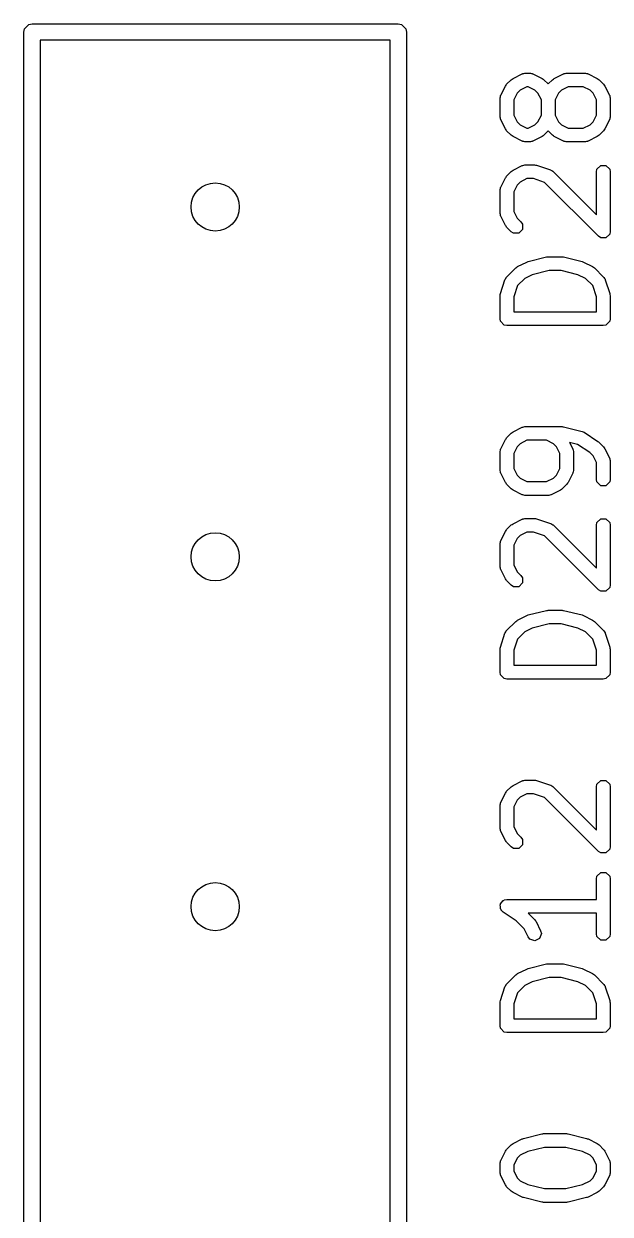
# Model space of a CAD drawing. Extents: x 2.09 to 4.49, y -4.78 to -2.96.
# Drawn here: x 4.3154 to 4.483, y -3.6477 to -3.3075 of the extents above; entities that cross this region are included whole.
import ezdxf

# ---------------------------------------------------------------- set-up
doc = ezdxf.new("R2010")
doc.units = 0
doc.header["$MEASUREMENT"] = 0
doc.layers.add('BLACK', color=7, linetype='CONTINUOUS')

msp = doc.modelspace()

# ---------------------------------------------------------------- linework, layer by layer
at = {"layer": 'BLACK', "linetype": 'CONTINUOUS'}
for p, q in [((4.31535, -3.30984), (4.31553, -3.30894)), ((4.31535, -4.4122), (4.31535, -3.30984)), ((4.31553, -3.30894), (4.31681, -3.30766)), ((4.31681, -3.30766), (4.31772, -3.30748)), ((4.31772, -3.30748), (4.42244, -3.30748)), ((4.42244, -3.30748), (4.42334, -3.30766)), ((4.42334, -3.30766), (4.42462, -3.30894)), ((4.42462, -3.30894), (4.4248, -3.30984)), ((4.4248, -3.30984), (4.4248, -4.4122)), ((4.32008, -3.3122), (4.32008, -4.40984)), ((4.42008, -3.3122), (4.32008, -3.3122)), ((4.42008, -4.40984), (4.42008, -3.3122)), ((4.45341, -3.32476), (4.45472, -3.32345)), ((4.45472, -3.32345), (4.45498, -3.32327)), ((4.45498, -3.32327), (4.45523, -3.32308)), ((4.45523, -3.32308), (4.45786, -3.32176)), ((4.45786, -3.32176), (4.45795, -3.32174)), ((4.45795, -3.32174), (4.45799, -3.32171)), ((4.45799, -3.32171), (4.45829, -3.32165)), ((4.45829, -3.32165), (4.4586, -3.32156)), ((4.4586, -3.32156), (4.45864, -3.32158)), ((4.45864, -3.32158), (4.45874, -3.32156)), ((4.45874, -3.32156), (4.46005, -3.32156)), ((4.46005, -3.32156), (4.46015, -3.32158)), ((4.46015, -3.32158), (4.46019, -3.32156)), ((4.46019, -3.32156), (4.46049, -3.32165)), ((4.46049, -3.32165), (4.4608, -3.32171)), ((4.4608, -3.32171), (4.46084, -3.32174)), ((4.46084, -3.32174), (4.46093, -3.32176)), ((4.46093, -3.32176), (4.46356, -3.32308)), ((4.46356, -3.32308), (4.46381, -3.32327)), ((4.46381, -3.32327), (4.46407, -3.32345)), ((4.46407, -3.32345), (4.4653, -3.32468)), ((4.4653, -3.32468), (4.46653, -3.32345)), ((4.46653, -3.32345), (4.4668, -3.32327)), ((4.4668, -3.32327), (4.46704, -3.32308)), ((4.46704, -3.32308), (4.46967, -3.32176)), ((4.46967, -3.32176), (4.46976, -3.32174)), ((4.46976, -3.32174), (4.4698, -3.32171)), ((4.4698, -3.32171), (4.47011, -3.32165)), ((4.47011, -3.32165), (4.47041, -3.32156)), ((4.47041, -3.32156), (4.47045, -3.32158)), ((4.47045, -3.32158), (4.47055, -3.32156)), ((4.47055, -3.32156), (4.4758, -3.32156)), ((4.4758, -3.32156), (4.4759, -3.32158)), ((4.4759, -3.32158), (4.47594, -3.32156)), ((4.47594, -3.32156), (4.47624, -3.32165)), ((4.47624, -3.32165), (4.47655, -3.32171)), ((4.47655, -3.32171), (4.47658, -3.32174)), ((4.47658, -3.32174), (4.47668, -3.32176)), ((4.47668, -3.32176), (4.4793, -3.32308)), ((4.4793, -3.32308), (4.47955, -3.32327)), ((4.47955, -3.32327), (4.47982, -3.32345)), ((4.47982, -3.32345), (4.48113, -3.32476)), ((4.45173, -3.32789), (4.45304, -3.32527)), ((4.45304, -3.32527), (4.45323, -3.32502)), ((4.45323, -3.32502), (4.45341, -3.32476)), ((4.45642, -3.32732), (4.45546, -3.32924)), ((4.45728, -3.32646), (4.45642, -3.32732)), ((4.4592, -3.32549), (4.45728, -3.32646)), ((4.45959, -3.32549), (4.4592, -3.32549)), ((4.46151, -3.32646), (4.45959, -3.32549)), ((4.46237, -3.32732), (4.46151, -3.32646)), ((4.46333, -3.32924), (4.46237, -3.32732)), ((4.46823, -3.32732), (4.46727, -3.32924)), ((4.46909, -3.32646), (4.46823, -3.32732)), ((4.47101, -3.32549), (4.46909, -3.32646)), ((4.47533, -3.32549), (4.47101, -3.32549)), ((4.47726, -3.32646), (4.47533, -3.32549)), ((4.47812, -3.32732), (4.47726, -3.32646)), ((4.47908, -3.32924), (4.47812, -3.32732)), ((4.48113, -3.32476), (4.4813, -3.32502)), ((4.4813, -3.32502), (4.4815, -3.32527)), ((4.4815, -3.32527), (4.48281, -3.32789)), ((4.45152, -3.32877), (4.45154, -3.32868)), ((4.45152, -3.33402), (4.45152, -3.32877)), ((4.45153, -3.32864), (4.45161, -3.32833)), ((4.45154, -3.32868), (4.45153, -3.32864)), ((4.45161, -3.32833), (4.45167, -3.32802)), ((4.45167, -3.32802), (4.4517, -3.32799)), ((4.4517, -3.32799), (4.45173, -3.32789)), ((4.45546, -3.32924), (4.45546, -3.33356)), ((4.46333, -3.33356), (4.46333, -3.32924)), ((4.46727, -3.32924), (4.46727, -3.33356)), ((4.47908, -3.33356), (4.47908, -3.32924)), ((4.48281, -3.32789), (4.48284, -3.32799)), ((4.48284, -3.32799), (4.48287, -3.32802)), ((4.48287, -3.32802), (4.48293, -3.32833)), ((4.48293, -3.32833), (4.48301, -3.32864)), ((4.48301, -3.32864), (4.483, -3.32868)), ((4.483, -3.32868), (4.48302, -3.32877)), ((4.48302, -3.32877), (4.48302, -3.33402)), ((4.45154, -3.33412), (4.45152, -3.33402)), ((4.45153, -3.33416), (4.45154, -3.33412)), ((4.45161, -3.33447), (4.45153, -3.33416)), ((4.45167, -3.33478), (4.45161, -3.33447)), ((4.45546, -3.33356), (4.45642, -3.33548)), ((4.46237, -3.33548), (4.46333, -3.33356)), ((4.46727, -3.33356), (4.46823, -3.33548)), ((4.47812, -3.33548), (4.47908, -3.33356)), ((4.48293, -3.33447), (4.48287, -3.33478)), ((4.48301, -3.33416), (4.48293, -3.33447)), ((4.48302, -3.33402), (4.483, -3.33412)), ((4.483, -3.33412), (4.48301, -3.33416)), ((4.4517, -3.33481), (4.45167, -3.33478)), ((4.45173, -3.3349), (4.4517, -3.33481)), ((4.45304, -3.33753), (4.45173, -3.3349)), ((4.45323, -3.33778), (4.45304, -3.33753)), ((4.45341, -3.33804), (4.45323, -3.33778)), ((4.45642, -3.33548), (4.45728, -3.33634)), ((4.45728, -3.33634), (4.4592, -3.3373)), ((4.4592, -3.3373), (4.45959, -3.3373)), ((4.45959, -3.3373), (4.46151, -3.33634)), ((4.46151, -3.33634), (4.46237, -3.33548)), ((4.46823, -3.33548), (4.46909, -3.33634)), ((4.46909, -3.33634), (4.47101, -3.3373)), ((4.47101, -3.3373), (4.47533, -3.3373)), ((4.47533, -3.3373), (4.47726, -3.33634)), ((4.47726, -3.33634), (4.47812, -3.33548)), ((4.4813, -3.33778), (4.48113, -3.33804)), ((4.4815, -3.33753), (4.4813, -3.33778)), ((4.48281, -3.3349), (4.4815, -3.33753)), ((4.48284, -3.33481), (4.48281, -3.3349)), ((4.48287, -3.33478), (4.48284, -3.33481)), ((4.45472, -3.33935), (4.45341, -3.33804)), ((4.45498, -3.33953), (4.45472, -3.33935)), ((4.45523, -3.33972), (4.45498, -3.33953)), ((4.45786, -3.34103), (4.45523, -3.33972)), ((4.45795, -3.34106), (4.45786, -3.34103)), ((4.45799, -3.34109), (4.45795, -3.34106)), ((4.4583, -3.34115), (4.45799, -3.34109)), ((4.4586, -3.34124), (4.4583, -3.34115)), ((4.45864, -3.34122), (4.4586, -3.34124)), ((4.45874, -3.34124), (4.45864, -3.34122)), ((4.46005, -3.34124), (4.45874, -3.34124)), ((4.46015, -3.34122), (4.46005, -3.34124)), ((4.46019, -3.34124), (4.46015, -3.34122)), ((4.46049, -3.34115), (4.46019, -3.34124)), ((4.4608, -3.34109), (4.46049, -3.34115)), ((4.46084, -3.34106), (4.4608, -3.34109)), ((4.46093, -3.34103), (4.46084, -3.34106)), ((4.46356, -3.33972), (4.46093, -3.34103)), ((4.46381, -3.33953), (4.46356, -3.33972)), ((4.46407, -3.33935), (4.46381, -3.33953)), ((4.4653, -3.33812), (4.46407, -3.33935)), ((4.46653, -3.33935), (4.4653, -3.33812)), ((4.4668, -3.33953), (4.46653, -3.33935)), ((4.46704, -3.33972), (4.4668, -3.33953)), ((4.46967, -3.34103), (4.46704, -3.33972)), ((4.46976, -3.34106), (4.46967, -3.34103)), ((4.4698, -3.34109), (4.46976, -3.34106)), ((4.47011, -3.34115), (4.4698, -3.34109)), ((4.47041, -3.34124), (4.47011, -3.34115)), ((4.47045, -3.34122), (4.47041, -3.34124)), ((4.47055, -3.34124), (4.47045, -3.34122)), ((4.4758, -3.34124), (4.47055, -3.34124)), ((4.4759, -3.34122), (4.4758, -3.34124)), ((4.47594, -3.34124), (4.4759, -3.34122)), ((4.47624, -3.34115), (4.47594, -3.34124)), ((4.47655, -3.34109), (4.47624, -3.34115)), ((4.47658, -3.34106), (4.47655, -3.34109)), ((4.47668, -3.34103), (4.47658, -3.34106)), ((4.4793, -3.33972), (4.47668, -3.34103)), ((4.47955, -3.33953), (4.4793, -3.33972)), ((4.47982, -3.33935), (4.47955, -3.33953)), ((4.48113, -3.33804), (4.47982, -3.33935)), ((4.45523, -3.34932), (4.45786, -3.34801)), ((4.45786, -3.34801), (4.45795, -3.34799)), ((4.45795, -3.34799), (4.45799, -3.34795)), ((4.45799, -3.34795), (4.45829, -3.34789)), ((4.45829, -3.34789), (4.4586, -3.34781)), ((4.4586, -3.34781), (4.45864, -3.34782)), ((4.45864, -3.34782), (4.45874, -3.3478)), ((4.45874, -3.3478), (4.46136, -3.3478)), ((4.46136, -3.3478), (4.46167, -3.34787)), ((4.46167, -3.34787), (4.46199, -3.3479)), ((4.46199, -3.3479), (4.46592, -3.34922)), ((4.47923, -3.34902), (4.4803, -3.34795)), ((4.4803, -3.34795), (4.4818, -3.34795)), ((4.4818, -3.34795), (4.48287, -3.34902)), ((4.45173, -3.35414), (4.45304, -3.35152)), ((4.45304, -3.35152), (4.45323, -3.35127)), ((4.45323, -3.35127), (4.45341, -3.351)), ((4.45341, -3.351), (4.45472, -3.34969)), ((4.45472, -3.34969), (4.45498, -3.34952)), ((4.45498, -3.34952), (4.45523, -3.34932)), ((4.46592, -3.34922), (4.46601, -3.34927)), ((4.46601, -3.34927), (4.46605, -3.34927)), ((4.46605, -3.34927), (4.46632, -3.34944)), ((4.46632, -3.34944), (4.46659, -3.3496)), ((4.46659, -3.3496), (4.46661, -3.34964)), ((4.46661, -3.34964), (4.46669, -3.34969)), ((4.46669, -3.34969), (4.47908, -3.36208)), ((4.47908, -3.34977), (4.47923, -3.34902)), ((4.47908, -3.36208), (4.47908, -3.34977)), ((4.48287, -3.34902), (4.48302, -3.34977)), ((4.48302, -3.34977), (4.48302, -3.36683)), ((4.45152, -3.35502), (4.45154, -3.35492)), ((4.45152, -3.36158), (4.45152, -3.35502)), ((4.45153, -3.35488), (4.45161, -3.35458)), ((4.45154, -3.35492), (4.45153, -3.35488)), ((4.45161, -3.35458), (4.45167, -3.35427)), ((4.45167, -3.35427), (4.4517, -3.35424)), ((4.4517, -3.35424), (4.45173, -3.35414)), ((4.45642, -3.35356), (4.45546, -3.35549)), ((4.45728, -3.3527), (4.45642, -3.35356)), ((4.4592, -3.35174), (4.45728, -3.3527)), ((4.46104, -3.35174), (4.4592, -3.35174)), ((4.46424, -3.3528), (4.46104, -3.35174)), ((4.47966, -3.36822), (4.46424, -3.3528)), ((4.45546, -3.35549), (4.45546, -3.36112)), ((4.45154, -3.36168), (4.45152, -3.36158)), ((4.45153, -3.36172), (4.45154, -3.36168)), ((4.45161, -3.36203), (4.45153, -3.36172)), ((4.45546, -3.36112), (4.45642, -3.36304)), ((4.45167, -3.36234), (4.45161, -3.36203)), ((4.4517, -3.36237), (4.45167, -3.36234)), ((4.45173, -3.36246), (4.4517, -3.36237)), ((4.45304, -3.36509), (4.45173, -3.36246)), ((4.45323, -3.36534), (4.45304, -3.36509)), ((4.45642, -3.36304), (4.45751, -3.36413)), ((4.45751, -3.36413), (4.45793, -3.36477)), ((4.45793, -3.36477), (4.45793, -3.36627)), ((4.45341, -3.3656), (4.45323, -3.36534)), ((4.45472, -3.36691), (4.45341, -3.3656)), ((4.45536, -3.36734), (4.45472, -3.36691)), ((4.45687, -3.36734), (4.45536, -3.36734)), ((4.45793, -3.36627), (4.45687, -3.36734)), ((4.4803, -3.36865), (4.47966, -3.36822)), ((4.48287, -3.36759), (4.4818, -3.36865)), ((4.48302, -3.36683), (4.48287, -3.36759)), ((4.4818, -3.36865), (4.4803, -3.36865)), ((4.4803, -3.36865), (4.4803, -3.36865)), ((4.45938, -3.37551), (4.45957, -3.37542)), ((4.45957, -3.37542), (4.46482, -3.37411)), ((4.46482, -3.37411), (4.46506, -3.3741)), ((4.46506, -3.3741), (4.4653, -3.37405)), ((4.4653, -3.37405), (4.46924, -3.37405)), ((4.46924, -3.37405), (4.46947, -3.3741)), ((4.46947, -3.3741), (4.46971, -3.37411)), ((4.46971, -3.37411), (4.47496, -3.37542)), ((4.47496, -3.37542), (4.47516, -3.37551)), ((4.45341, -3.37988), (4.45603, -3.37725)), ((4.45603, -3.37725), (4.4563, -3.37708)), ((4.4563, -3.37708), (4.45655, -3.37688)), ((4.45655, -3.37688), (4.45917, -3.37557)), ((4.45917, -3.37557), (4.45938, -3.37551)), ((4.46554, -3.37799), (4.46074, -3.37919)), ((4.469, -3.37799), (4.46554, -3.37799)), ((4.4738, -3.37919), (4.469, -3.37799)), ((4.47516, -3.37551), (4.47537, -3.37557)), ((4.47537, -3.37557), (4.47799, -3.37688)), ((4.47799, -3.37688), (4.47824, -3.37708)), ((4.47824, -3.37708), (4.4785, -3.37725)), ((4.4785, -3.37725), (4.48113, -3.37988)), ((4.45162, -3.38458), (4.45293, -3.38065)), ((4.45293, -3.38065), (4.45298, -3.38056)), ((4.45298, -3.38051), (4.45316, -3.38025)), ((4.45298, -3.38056), (4.45298, -3.38051)), ((4.45316, -3.38025), (4.45331, -3.37998)), ((4.45331, -3.37998), (4.45336, -3.37996)), ((4.45336, -3.37996), (4.45341, -3.37988)), ((4.45859, -3.38026), (4.45652, -3.38233)), ((4.46074, -3.37919), (4.45859, -3.38026)), ((4.47595, -3.38026), (4.4738, -3.37919)), ((4.47802, -3.38233), (4.47595, -3.38026)), ((4.48113, -3.37988), (4.48118, -3.37996)), ((4.48118, -3.37996), (4.48122, -3.37998)), ((4.48122, -3.37998), (4.48138, -3.38025)), ((4.48138, -3.38025), (4.48155, -3.38051)), ((4.48155, -3.38051), (4.48155, -3.38056)), ((4.48155, -3.38056), (4.4816, -3.38065)), ((4.4816, -3.38065), (4.48292, -3.38458)), ((4.45152, -3.38521), (4.45158, -3.3849)), ((4.45152, -3.39177), (4.45152, -3.38521)), ((4.45158, -3.3849), (4.45162, -3.38458)), ((4.45652, -3.38233), (4.45546, -3.38552)), ((4.45546, -3.38552), (4.45546, -3.3898)), ((4.47908, -3.38552), (4.47802, -3.38233)), ((4.47908, -3.3898), (4.47908, -3.38552)), ((4.48292, -3.38458), (4.48296, -3.3849)), ((4.48296, -3.3849), (4.48302, -3.38521)), ((4.48302, -3.38521), (4.48302, -3.39177)), ((4.45167, -3.39252), (4.45152, -3.39177)), ((4.45546, -3.3898), (4.47908, -3.3898)), ((4.48302, -3.39177), (4.48287, -3.39252)), ((4.45274, -3.39359), (4.45167, -3.39252)), ((4.45349, -3.39374), (4.45274, -3.39359)), ((4.48105, -3.39374), (4.45349, -3.39374)), ((4.4818, -3.39359), (4.48105, -3.39374)), ((4.48287, -3.39252), (4.4818, -3.39359)), ((4.45523, -3.42413), (4.45786, -3.42281)), ((4.45786, -3.42281), (4.45795, -3.42279)), ((4.45795, -3.42279), (4.45799, -3.42276)), ((4.45799, -3.42276), (4.45829, -3.42269)), ((4.45829, -3.42269), (4.4586, -3.42261)), ((4.4586, -3.42261), (4.45864, -3.42263)), ((4.45864, -3.42263), (4.45874, -3.42261)), ((4.45874, -3.42261), (4.46924, -3.42261)), ((4.46924, -3.42261), (4.46947, -3.42265)), ((4.46947, -3.42265), (4.46971, -3.42267)), ((4.46971, -3.42267), (4.47496, -3.42398)), ((4.45173, -3.42894), (4.45304, -3.42632)), ((4.45304, -3.42632), (4.45323, -3.42607)), ((4.45323, -3.42607), (4.45341, -3.42581)), ((4.45341, -3.42581), (4.45472, -3.4245)), ((4.45472, -3.4245), (4.45498, -3.42432)), ((4.45498, -3.42432), (4.45523, -3.42413)), ((4.47496, -3.42398), (4.47527, -3.42412)), ((4.47527, -3.42412), (4.47558, -3.42425)), ((4.47558, -3.42425), (4.47952, -3.42687)), ((4.45152, -3.42982), (4.45154, -3.42973)), ((4.45152, -3.43507), (4.45152, -3.42982)), ((4.45153, -3.42969), (4.45161, -3.42938)), ((4.45154, -3.42973), (4.45153, -3.42969)), ((4.45161, -3.42938), (4.45167, -3.42907)), ((4.45167, -3.42907), (4.4517, -3.42904)), ((4.4517, -3.42904), (4.45173, -3.42894)), ((4.45642, -3.42837), (4.45546, -3.43029)), ((4.45728, -3.42751), (4.45642, -3.42837)), ((4.4592, -3.42654), (4.45728, -3.42751)), ((4.46484, -3.42654), (4.4592, -3.42654)), ((4.46676, -3.42751), (4.46484, -3.42654)), ((4.46762, -3.42837), (4.46676, -3.42751)), ((4.46858, -3.43029), (4.46762, -3.42837)), ((4.47368, -3.42771), (4.47141, -3.42715)), ((4.47141, -3.42715), (4.47231, -3.42894)), ((4.47231, -3.42894), (4.47234, -3.42904)), ((4.47234, -3.42904), (4.47237, -3.42907)), ((4.47237, -3.42907), (4.47243, -3.42938)), ((4.47243, -3.42938), (4.47251, -3.42969)), ((4.47251, -3.42969), (4.4725, -3.42973)), ((4.4725, -3.42973), (4.47252, -3.42982)), ((4.47252, -3.42982), (4.47252, -3.43507)), ((4.47717, -3.43004), (4.47368, -3.42771)), ((4.47952, -3.42687), (4.47965, -3.42701)), ((4.47965, -3.42701), (4.47982, -3.42712)), ((4.47982, -3.42712), (4.48113, -3.42843)), ((4.48113, -3.42843), (4.4813, -3.4287)), ((4.4813, -3.4287), (4.4815, -3.42894)), ((4.4815, -3.42894), (4.48281, -3.43157)), ((4.45546, -3.43029), (4.45546, -3.43461)), ((4.46858, -3.43461), (4.46858, -3.43029)), ((4.47812, -3.43099), (4.47717, -3.43004)), ((4.47908, -3.43291), (4.47812, -3.43099)), ((4.47908, -3.4377), (4.47908, -3.43291)), ((4.48281, -3.43157), (4.48284, -3.43166)), ((4.48284, -3.43166), (4.48287, -3.4317)), ((4.48287, -3.4317), (4.48293, -3.43201)), ((4.48293, -3.43201), (4.48301, -3.43231)), ((4.48301, -3.43231), (4.483, -3.43235)), ((4.483, -3.43235), (4.48302, -3.43245)), ((4.48302, -3.43245), (4.48302, -3.4377)), ((4.45154, -3.43517), (4.45152, -3.43507)), ((4.45153, -3.43521), (4.45154, -3.43517)), ((4.45161, -3.43552), (4.45153, -3.43521)), ((4.45167, -3.43583), (4.45161, -3.43552)), ((4.4517, -3.43586), (4.45167, -3.43583)), ((4.45173, -3.43595), (4.4517, -3.43586)), ((4.45304, -3.43858), (4.45173, -3.43595)), ((4.45546, -3.43461), (4.45642, -3.43653)), ((4.45642, -3.43653), (4.45728, -3.43739)), ((4.46676, -3.43739), (4.46762, -3.43653)), ((4.46762, -3.43653), (4.46858, -3.43461)), ((4.47231, -3.43595), (4.471, -3.43858)), ((4.47234, -3.43586), (4.47231, -3.43595)), ((4.47237, -3.43583), (4.47234, -3.43586)), ((4.47243, -3.43552), (4.47237, -3.43583)), ((4.47251, -3.43521), (4.47243, -3.43552)), ((4.47252, -3.43507), (4.4725, -3.43517)), ((4.4725, -3.43517), (4.47251, -3.43521)), ((4.45323, -3.43883), (4.45304, -3.43858)), ((4.45341, -3.43909), (4.45323, -3.43883)), ((4.45472, -3.4404), (4.45341, -3.43909)), ((4.45728, -3.43739), (4.4592, -3.43835)), ((4.4592, -3.43835), (4.46484, -3.43835)), ((4.46484, -3.43835), (4.46676, -3.43739)), ((4.47063, -3.43909), (4.46932, -3.4404)), ((4.4708, -3.43883), (4.47063, -3.43909)), ((4.471, -3.43858), (4.4708, -3.43883)), ((4.47923, -3.43845), (4.47908, -3.4377)), ((4.4803, -3.43952), (4.47923, -3.43845)), ((4.4818, -3.43952), (4.4803, -3.43952)), ((4.48287, -3.43845), (4.4818, -3.43952)), ((4.48302, -3.4377), (4.48287, -3.43845)), ((4.45498, -3.44058), (4.45472, -3.4404)), ((4.45523, -3.44077), (4.45498, -3.44058)), ((4.45786, -3.44208), (4.45523, -3.44077)), ((4.45795, -3.44211), (4.45786, -3.44208)), ((4.45799, -3.44214), (4.45795, -3.44211)), ((4.4583, -3.4422), (4.45799, -3.44214)), ((4.4586, -3.44229), (4.4583, -3.4422)), ((4.45864, -3.44227), (4.4586, -3.44229)), ((4.45874, -3.44229), (4.45864, -3.44227)), ((4.4653, -3.44229), (4.45874, -3.44229)), ((4.4654, -3.44227), (4.4653, -3.44229)), ((4.46544, -3.44229), (4.4654, -3.44227)), ((4.46574, -3.4422), (4.46544, -3.44229)), ((4.46605, -3.44214), (4.46574, -3.4422)), ((4.46609, -3.44211), (4.46605, -3.44214)), ((4.46618, -3.44208), (4.46609, -3.44211)), ((4.46881, -3.44077), (4.46618, -3.44208)), ((4.46905, -3.44058), (4.46881, -3.44077)), ((4.46932, -3.4404), (4.46905, -3.44058)), ((4.45523, -3.45037), (4.45786, -3.44906)), ((4.45786, -3.44906), (4.45795, -3.44904)), ((4.45795, -3.44904), (4.45799, -3.449)), ((4.45799, -3.449), (4.45829, -3.44894)), ((4.45829, -3.44894), (4.4586, -3.44886)), ((4.4586, -3.44886), (4.45864, -3.44887)), ((4.45864, -3.44887), (4.45874, -3.44885)), ((4.45874, -3.44885), (4.46136, -3.44885)), ((4.46136, -3.44885), (4.46167, -3.44891)), ((4.46167, -3.44891), (4.46199, -3.44895)), ((4.46199, -3.44895), (4.46592, -3.45027)), ((4.46592, -3.45027), (4.46601, -3.45032)), ((4.47908, -3.45082), (4.47923, -3.45007)), ((4.47923, -3.45007), (4.4803, -3.449)), ((4.4803, -3.449), (4.4818, -3.449)), ((4.4818, -3.449), (4.48287, -3.45007)), ((4.48287, -3.45007), (4.48302, -3.45082)), ((4.45173, -3.45519), (4.45304, -3.45257)), ((4.45304, -3.45257), (4.45323, -3.45232)), ((4.45323, -3.45232), (4.45341, -3.45205)), ((4.45341, -3.45205), (4.45472, -3.45074)), ((4.45472, -3.45074), (4.45498, -3.45057)), ((4.45498, -3.45057), (4.45523, -3.45037)), ((4.4592, -3.45279), (4.45728, -3.45375)), ((4.46104, -3.45279), (4.4592, -3.45279)), ((4.46424, -3.45385), (4.46104, -3.45279)), ((4.46601, -3.45032), (4.46605, -3.45032)), ((4.46605, -3.45032), (4.46632, -3.45049)), ((4.46632, -3.45049), (4.46659, -3.45065)), ((4.46659, -3.45065), (4.46661, -3.45069)), ((4.46661, -3.45069), (4.46669, -3.45074)), ((4.46669, -3.45074), (4.47908, -3.46313)), ((4.47908, -3.46313), (4.47908, -3.45082)), ((4.48302, -3.45082), (4.48302, -3.46788)), ((4.45152, -3.45607), (4.45154, -3.45597)), ((4.45152, -3.46263), (4.45152, -3.45607)), ((4.45153, -3.45593), (4.45161, -3.45563)), ((4.45154, -3.45597), (4.45153, -3.45593)), ((4.45161, -3.45563), (4.45167, -3.45532)), ((4.45167, -3.45532), (4.4517, -3.45529)), ((4.4517, -3.45529), (4.45173, -3.45519)), ((4.45642, -3.45461), (4.45546, -3.45654)), ((4.45546, -3.45654), (4.45546, -3.46217)), ((4.45728, -3.45375), (4.45642, -3.45461)), ((4.47966, -3.46927), (4.46424, -3.45385)), ((4.45154, -3.46273), (4.45152, -3.46263)), ((4.45153, -3.46277), (4.45154, -3.46273)), ((4.45161, -3.46308), (4.45153, -3.46277)), ((4.45167, -3.46339), (4.45161, -3.46308)), ((4.4517, -3.46342), (4.45167, -3.46339)), ((4.45173, -3.46351), (4.4517, -3.46342)), ((4.45304, -3.46614), (4.45173, -3.46351)), ((4.45546, -3.46217), (4.45642, -3.46409)), ((4.45323, -3.46639), (4.45304, -3.46614)), ((4.45341, -3.46665), (4.45323, -3.46639)), ((4.45472, -3.46796), (4.45341, -3.46665)), ((4.45642, -3.46409), (4.45751, -3.46518)), ((4.45751, -3.46518), (4.45793, -3.46582)), ((4.45793, -3.46582), (4.45793, -3.46732)), ((4.45536, -3.46839), (4.45472, -3.46796)), ((4.45687, -3.46839), (4.45536, -3.46839)), ((4.45793, -3.46732), (4.45687, -3.46839)), ((4.4803, -3.4697), (4.47966, -3.46927)), ((4.4818, -3.4697), (4.4803, -3.4697)), ((4.4803, -3.4697), (4.4803, -3.4697)), ((4.48287, -3.46864), (4.4818, -3.4697)), ((4.48302, -3.46788), (4.48287, -3.46864)), ((4.45655, -3.47793), (4.45917, -3.47662)), ((4.45917, -3.47662), (4.45938, -3.47656)), ((4.45938, -3.47656), (4.45957, -3.47647)), ((4.45957, -3.47647), (4.46482, -3.47516)), ((4.46482, -3.47516), (4.46506, -3.47515)), ((4.46506, -3.47515), (4.4653, -3.4751)), ((4.4653, -3.4751), (4.46924, -3.4751)), ((4.46924, -3.4751), (4.46947, -3.47515)), ((4.46947, -3.47515), (4.46971, -3.47516)), ((4.46971, -3.47516), (4.47496, -3.47647)), ((4.47496, -3.47647), (4.47516, -3.47656)), ((4.47516, -3.47656), (4.47537, -3.47662)), ((4.47537, -3.47662), (4.47799, -3.47793)), ((4.45336, -3.48101), (4.45341, -3.48093)), ((4.45341, -3.48093), (4.45603, -3.4783)), ((4.45603, -3.4783), (4.4563, -3.47813)), ((4.4563, -3.47813), (4.45655, -3.47793)), ((4.46074, -3.48024), (4.45859, -3.48131)), ((4.46554, -3.47904), (4.46074, -3.48024)), ((4.469, -3.47904), (4.46554, -3.47904)), ((4.4738, -3.48024), (4.469, -3.47904)), ((4.47595, -3.48131), (4.4738, -3.48024)), ((4.47799, -3.47793), (4.47824, -3.47813)), ((4.47824, -3.47813), (4.4785, -3.4783)), ((4.4785, -3.4783), (4.48113, -3.48093)), ((4.48113, -3.48093), (4.48118, -3.48101)), ((4.45162, -3.48563), (4.45293, -3.4817)), ((4.45293, -3.4817), (4.45298, -3.48161)), ((4.45298, -3.48156), (4.45316, -3.4813)), ((4.45298, -3.48161), (4.45298, -3.48156)), ((4.45316, -3.4813), (4.45331, -3.48103)), ((4.45331, -3.48103), (4.45336, -3.48101)), ((4.45652, -3.48338), (4.45546, -3.48657)), ((4.45859, -3.48131), (4.45652, -3.48338)), ((4.47802, -3.48338), (4.47595, -3.48131)), ((4.47908, -3.48657), (4.47802, -3.48338)), ((4.48118, -3.48101), (4.48122, -3.48103)), ((4.48122, -3.48103), (4.48138, -3.4813)), ((4.48138, -3.4813), (4.48155, -3.48156)), ((4.48155, -3.48156), (4.48155, -3.48161)), ((4.48155, -3.48161), (4.4816, -3.4817)), ((4.4816, -3.4817), (4.48292, -3.48563)), ((4.45152, -3.48625), (4.45158, -3.48595)), ((4.45152, -3.49282), (4.45152, -3.48625)), ((4.45158, -3.48595), (4.45162, -3.48563)), ((4.45546, -3.48657), (4.45546, -3.49085)), ((4.47908, -3.49085), (4.47908, -3.48657)), ((4.48292, -3.48563), (4.48296, -3.48595)), ((4.48296, -3.48595), (4.48302, -3.48625)), ((4.48302, -3.48625), (4.48302, -3.49282)), ((4.45546, -3.49085), (4.47908, -3.49085)), ((4.45167, -3.49357), (4.45152, -3.49282)), ((4.45274, -3.49464), (4.45167, -3.49357)), ((4.48287, -3.49357), (4.4818, -3.49464)), ((4.48302, -3.49282), (4.48287, -3.49357)), ((4.45349, -3.49479), (4.45274, -3.49464)), ((4.48105, -3.49479), (4.45349, -3.49479)), ((4.4818, -3.49464), (4.48105, -3.49479)), ((4.45523, -3.52518), (4.45786, -3.52386)), ((4.45786, -3.52386), (4.45795, -3.52384)), ((4.45795, -3.52384), (4.45799, -3.52381)), ((4.45799, -3.52381), (4.45829, -3.52374)), ((4.45829, -3.52374), (4.4586, -3.52366)), ((4.4586, -3.52366), (4.45864, -3.52368)), ((4.45864, -3.52368), (4.45874, -3.52366)), ((4.45874, -3.52366), (4.46136, -3.52366)), ((4.46136, -3.52366), (4.46167, -3.52372)), ((4.46167, -3.52372), (4.46199, -3.52376)), ((4.46199, -3.52376), (4.46592, -3.52507)), ((4.46592, -3.52507), (4.46601, -3.52512)), ((4.46601, -3.52512), (4.46605, -3.52512)), ((4.46605, -3.52512), (4.46632, -3.52529)), ((4.47908, -3.52563), (4.47923, -3.52487)), ((4.47923, -3.52487), (4.4803, -3.52381)), ((4.4803, -3.52381), (4.4818, -3.52381)), ((4.4818, -3.52381), (4.48287, -3.52487)), ((4.48287, -3.52487), (4.48302, -3.52563)), ((4.45173, -3.52999), (4.45304, -3.52737)), ((4.45304, -3.52737), (4.45323, -3.52712)), ((4.45323, -3.52712), (4.45341, -3.52686)), ((4.45341, -3.52686), (4.45472, -3.52555)), ((4.45472, -3.52555), (4.45498, -3.52537)), ((4.45498, -3.52537), (4.45523, -3.52518)), ((4.45728, -3.52856), (4.45642, -3.52942)), ((4.4592, -3.52759), (4.45728, -3.52856)), ((4.46104, -3.52759), (4.4592, -3.52759)), ((4.46424, -3.52866), (4.46104, -3.52759)), ((4.46632, -3.52529), (4.46659, -3.52545)), ((4.46659, -3.52545), (4.46661, -3.52549)), ((4.46661, -3.52549), (4.46669, -3.52555)), ((4.46669, -3.52555), (4.47908, -3.53793)), ((4.47908, -3.53793), (4.47908, -3.52563)), ((4.48302, -3.52563), (4.48302, -3.54269)), ((4.45152, -3.53087), (4.45154, -3.53078)), ((4.45152, -3.53744), (4.45152, -3.53087)), ((4.45153, -3.53073), (4.45161, -3.53043)), ((4.45154, -3.53078), (4.45153, -3.53073)), ((4.45161, -3.53043), (4.45167, -3.53012)), ((4.45167, -3.53012), (4.4517, -3.53009)), ((4.4517, -3.53009), (4.45173, -3.52999)), ((4.45642, -3.52942), (4.45546, -3.53134)), ((4.45546, -3.53134), (4.45546, -3.53697)), ((4.47966, -3.54408), (4.46424, -3.52866)), ((4.45154, -3.53753), (4.45152, -3.53744)), ((4.45153, -3.53758), (4.45154, -3.53753)), ((4.45161, -3.53788), (4.45153, -3.53758)), ((4.45167, -3.53819), (4.45161, -3.53788)), ((4.4517, -3.53822), (4.45167, -3.53819)), ((4.45173, -3.53832), (4.4517, -3.53822)), ((4.45304, -3.54094), (4.45173, -3.53832)), ((4.45546, -3.53697), (4.45642, -3.53889)), ((4.45323, -3.54119), (4.45304, -3.54094)), ((4.45341, -3.54145), (4.45323, -3.54119)), ((4.45472, -3.54277), (4.45341, -3.54145)), ((4.45642, -3.53889), (4.45751, -3.53998)), ((4.45793, -3.54213), (4.45687, -3.54319)), ((4.45751, -3.53998), (4.45793, -3.54062)), ((4.45793, -3.54062), (4.45793, -3.54213)), ((4.45536, -3.54319), (4.45472, -3.54277)), ((4.45687, -3.54319), (4.45536, -3.54319)), ((4.4803, -3.5445), (4.47966, -3.54408)), ((4.4818, -3.5445), (4.4803, -3.5445)), ((4.4803, -3.5445), (4.4803, -3.5445)), ((4.48287, -3.54344), (4.4818, -3.5445)), ((4.48302, -3.54269), (4.48287, -3.54344)), ((4.47908, -3.55187), (4.47923, -3.55112)), ((4.47908, -3.55778), (4.47908, -3.55187)), ((4.47923, -3.55112), (4.4803, -3.55005)), ((4.4803, -3.55005), (4.4818, -3.55005)), ((4.4818, -3.55005), (4.48287, -3.55112)), ((4.48287, -3.55112), (4.48302, -3.55187)), ((4.48302, -3.55187), (4.48302, -3.56762)), ((4.45167, -3.55899), (4.45208, -3.55859)), ((4.45167, -3.5592), (4.45167, -3.55899)), ((4.45208, -3.55859), (4.45239, -3.55811)), ((4.45239, -3.55811), (4.45259, -3.55807)), ((4.45259, -3.55807), (4.45274, -3.55793)), ((4.45274, -3.55793), (4.45349, -3.55778)), ((4.45349, -3.55778), (4.47908, -3.55778)), ((4.45156, -3.55936), (4.45167, -3.5592)), ((4.45167, -3.55993), (4.45156, -3.55936)), ((4.45167, -3.5605), (4.45167, -3.55993)), ((4.45181, -3.56064), (4.45167, -3.5605)), ((4.45185, -3.56084), (4.45181, -3.56064)), ((4.4524, -3.56138), (4.45185, -3.56084)), ((4.45617, -3.5639), (4.4524, -3.56138)), ((4.47908, -3.56171), (4.45955, -3.56171)), ((4.45955, -3.56171), (4.46144, -3.5636)), ((4.47908, -3.56762), (4.47908, -3.56171)), ((4.45843, -3.56616), (4.45617, -3.5639)), ((4.46144, -3.5636), (4.46162, -3.56387)), ((4.46162, -3.56387), (4.46181, -3.56411)), ((4.46181, -3.56411), (4.46312, -3.56674)), ((4.4596, -3.5685), (4.45843, -3.56616)), ((4.46007, -3.56911), (4.4596, -3.5685)), ((4.4615, -3.56958), (4.46007, -3.56911)), ((4.46285, -3.56891), (4.4615, -3.56958)), ((4.46333, -3.56748), (4.46285, -3.56891)), ((4.46312, -3.56674), (4.46333, -3.56748)), ((4.47923, -3.56837), (4.47908, -3.56762)), ((4.4803, -3.56944), (4.47923, -3.56837)), ((4.48287, -3.56837), (4.4818, -3.56944)), ((4.48302, -3.56762), (4.48287, -3.56837)), ((4.4818, -3.56944), (4.4803, -3.56944)), ((4.46482, -3.57621), (4.46506, -3.5762)), ((4.46506, -3.5762), (4.4653, -3.57615)), ((4.4653, -3.57615), (4.46924, -3.57615)), ((4.46924, -3.57615), (4.46947, -3.5762)), ((4.46947, -3.5762), (4.46971, -3.57621)), ((4.45341, -3.58198), (4.45603, -3.57935)), ((4.45603, -3.57935), (4.4563, -3.57918)), ((4.4563, -3.57918), (4.45655, -3.57898)), ((4.45655, -3.57898), (4.45917, -3.57767)), ((4.45917, -3.57767), (4.45938, -3.57761)), ((4.45938, -3.57761), (4.45957, -3.57752)), ((4.45957, -3.57752), (4.46482, -3.57621)), ((4.46971, -3.57621), (4.47496, -3.57752)), ((4.47496, -3.57752), (4.47516, -3.57761)), ((4.47516, -3.57761), (4.47537, -3.57767)), ((4.47537, -3.57767), (4.47799, -3.57898)), ((4.47799, -3.57898), (4.47824, -3.57918)), ((4.47824, -3.57918), (4.4785, -3.57935)), ((4.4785, -3.57935), (4.48113, -3.58198)), ((4.45162, -3.58668), (4.45293, -3.58275)), ((4.45293, -3.58275), (4.45298, -3.58266)), ((4.45298, -3.58261), (4.45316, -3.58235)), ((4.45298, -3.58266), (4.45298, -3.58261)), ((4.45316, -3.58235), (4.45331, -3.58208)), ((4.45331, -3.58208), (4.45336, -3.58206)), ((4.45336, -3.58206), (4.45341, -3.58198)), ((4.45859, -3.58236), (4.45652, -3.58443)), ((4.46074, -3.58129), (4.45859, -3.58236)), ((4.46554, -3.58009), (4.46074, -3.58129)), ((4.469, -3.58009), (4.46554, -3.58009)), ((4.4738, -3.58129), (4.469, -3.58009)), ((4.47595, -3.58236), (4.4738, -3.58129)), ((4.47802, -3.58443), (4.47595, -3.58236)), ((4.48113, -3.58198), (4.48118, -3.58206)), ((4.48118, -3.58206), (4.48122, -3.58208)), ((4.48122, -3.58208), (4.48138, -3.58235)), ((4.48138, -3.58235), (4.48155, -3.58261)), ((4.48155, -3.58261), (4.48155, -3.58266)), ((4.48155, -3.58266), (4.4816, -3.58275)), ((4.4816, -3.58275), (4.48292, -3.58668)), ((4.45652, -3.58443), (4.45546, -3.58762)), ((4.47908, -3.58762), (4.47802, -3.58443)), ((4.45152, -3.5873), (4.45158, -3.587)), ((4.45152, -3.59387), (4.45152, -3.5873)), ((4.45158, -3.587), (4.45162, -3.58668)), ((4.45546, -3.58762), (4.45546, -3.5919)), ((4.47908, -3.5919), (4.47908, -3.58762)), ((4.48292, -3.58668), (4.48296, -3.587)), ((4.48296, -3.587), (4.48302, -3.5873)), ((4.48302, -3.5873), (4.48302, -3.59387)), ((4.45546, -3.5919), (4.47908, -3.5919)), ((4.45167, -3.59462), (4.45152, -3.59387)), ((4.45274, -3.59569), (4.45167, -3.59462)), ((4.45349, -3.59584), (4.45274, -3.59569)), ((4.48105, -3.59584), (4.45349, -3.59584)), ((4.4818, -3.59569), (4.48105, -3.59584)), ((4.48287, -3.59462), (4.4818, -3.59569)), ((4.48302, -3.59387), (4.48287, -3.59462)), ((4.45523, -3.62754), (4.45786, -3.62623)), ((4.45786, -3.62623), (4.45807, -3.62617)), ((4.45807, -3.62617), (4.45826, -3.62608)), ((4.45826, -3.62608), (4.46351, -3.62477)), ((4.46351, -3.62477), (4.46375, -3.62475)), ((4.46375, -3.62475), (4.46399, -3.62471)), ((4.46399, -3.62471), (4.47055, -3.62471)), ((4.47055, -3.62471), (4.47079, -3.62475)), ((4.47079, -3.62475), (4.47103, -3.62477)), ((4.47103, -3.62477), (4.47628, -3.62608)), ((4.47628, -3.62608), (4.47647, -3.62617)), ((4.47647, -3.62617), (4.47668, -3.62623)), ((4.47668, -3.62623), (4.4793, -3.62754)), ((4.45173, -3.63236), (4.45304, -3.62973)), ((4.45304, -3.62973), (4.45323, -3.62948)), ((4.45323, -3.62948), (4.45341, -3.62922)), ((4.45341, -3.62922), (4.45472, -3.62791)), ((4.45472, -3.62791), (4.45498, -3.62773)), ((4.45498, -3.62773), (4.45523, -3.62754)), ((4.45943, -3.62984), (4.45728, -3.63092)), ((4.46423, -3.62864), (4.45943, -3.62984)), ((4.47031, -3.62864), (4.46423, -3.62864)), ((4.47511, -3.62984), (4.47031, -3.62864)), ((4.47726, -3.63092), (4.47511, -3.62984)), ((4.4793, -3.62754), (4.47955, -3.62773)), ((4.47955, -3.62773), (4.47982, -3.62791)), ((4.47982, -3.62791), (4.48113, -3.62922)), ((4.48113, -3.62922), (4.4813, -3.62948)), ((4.4813, -3.62948), (4.4815, -3.62973)), ((4.4815, -3.62973), (4.48281, -3.63236)), ((4.45152, -3.63324), (4.45154, -3.63314)), ((4.45152, -3.63586), (4.45152, -3.63324)), ((4.45153, -3.6331), (4.45161, -3.63279)), ((4.45154, -3.63314), (4.45153, -3.6331)), ((4.45161, -3.63279), (4.45167, -3.63248)), ((4.45167, -3.63248), (4.4517, -3.63245)), ((4.4517, -3.63245), (4.45173, -3.63236)), ((4.45642, -3.63178), (4.45546, -3.6337)), ((4.45546, -3.6337), (4.45546, -3.6354)), ((4.45728, -3.63092), (4.45642, -3.63178)), ((4.47812, -3.63178), (4.47726, -3.63092)), ((4.47908, -3.6337), (4.47812, -3.63178)), ((4.47908, -3.6354), (4.47908, -3.6337)), ((4.48281, -3.63236), (4.48284, -3.63245)), ((4.48284, -3.63245), (4.48287, -3.63248)), ((4.48287, -3.63248), (4.48293, -3.63279)), ((4.48293, -3.63279), (4.48301, -3.6331)), ((4.48301, -3.6331), (4.483, -3.63314)), ((4.483, -3.63314), (4.48302, -3.63324)), ((4.48302, -3.63324), (4.48302, -3.63586)), ((4.45154, -3.63596), (4.45152, -3.63586)), ((4.45153, -3.636), (4.45154, -3.63596)), ((4.45161, -3.63631), (4.45153, -3.636)), ((4.45167, -3.63661), (4.45161, -3.63631)), ((4.4517, -3.63665), (4.45167, -3.63661)), ((4.45173, -3.63674), (4.4517, -3.63665)), ((4.45304, -3.63937), (4.45173, -3.63674)), ((4.45546, -3.6354), (4.45642, -3.63732)), ((4.45642, -3.63732), (4.45728, -3.63818)), ((4.47726, -3.63818), (4.47812, -3.63732)), ((4.47812, -3.63732), (4.47908, -3.6354)), ((4.48281, -3.63674), (4.4815, -3.63937)), ((4.48284, -3.63665), (4.48281, -3.63674)), ((4.48287, -3.63661), (4.48284, -3.63665)), ((4.48293, -3.63631), (4.48287, -3.63661)), ((4.48301, -3.636), (4.48293, -3.63631)), ((4.48302, -3.63586), (4.483, -3.63596)), ((4.483, -3.63596), (4.48301, -3.636)), ((4.45323, -3.63962), (4.45304, -3.63937)), ((4.45341, -3.63988), (4.45323, -3.63962)), ((4.45472, -3.64119), (4.45341, -3.63988)), ((4.45728, -3.63818), (4.45943, -3.63925)), ((4.45943, -3.63925), (4.46423, -3.64045)), ((4.46423, -3.64045), (4.47031, -3.64045)), ((4.47031, -3.64045), (4.47511, -3.63925)), ((4.47511, -3.63925), (4.47726, -3.63818)), ((4.48113, -3.63988), (4.47982, -3.64119)), ((4.4813, -3.63962), (4.48113, -3.63988)), ((4.4815, -3.63937), (4.4813, -3.63962)), ((4.45498, -3.64137), (4.45472, -3.64119)), ((4.45523, -3.64156), (4.45498, -3.64137)), ((4.45786, -3.64287), (4.45523, -3.64156)), ((4.45807, -3.64293), (4.45786, -3.64287)), ((4.45826, -3.64302), (4.45807, -3.64293)), ((4.46351, -3.64433), (4.45826, -3.64302)), ((4.47628, -3.64302), (4.47103, -3.64433)), ((4.47647, -3.64293), (4.47628, -3.64302)), ((4.47668, -3.64287), (4.47647, -3.64293)), ((4.4793, -3.64156), (4.47668, -3.64287)), ((4.47955, -3.64137), (4.4793, -3.64156)), ((4.47982, -3.64119), (4.47955, -3.64137)), ((4.46375, -3.64434), (4.46351, -3.64433)), ((4.46399, -3.64439), (4.46375, -3.64434)), ((4.47055, -3.64439), (4.46399, -3.64439)), ((4.47079, -3.64434), (4.47055, -3.64439)), ((4.47103, -3.64433), (4.47079, -3.64434))]:
    msp.add_line(p, q, dxfattribs=at)
at = {"layer": 'BLACK'}
for centre in [(4.37008, -3.35984), (4.37008, -3.35984), (4.37008, -3.45984), (4.37008, -3.45984), (4.37008, -3.55984), (4.37008, -3.55984)]:
    msp.add_circle(centre, 0.00689, dxfattribs=at)

doc.saveas('drawing.dxf')
